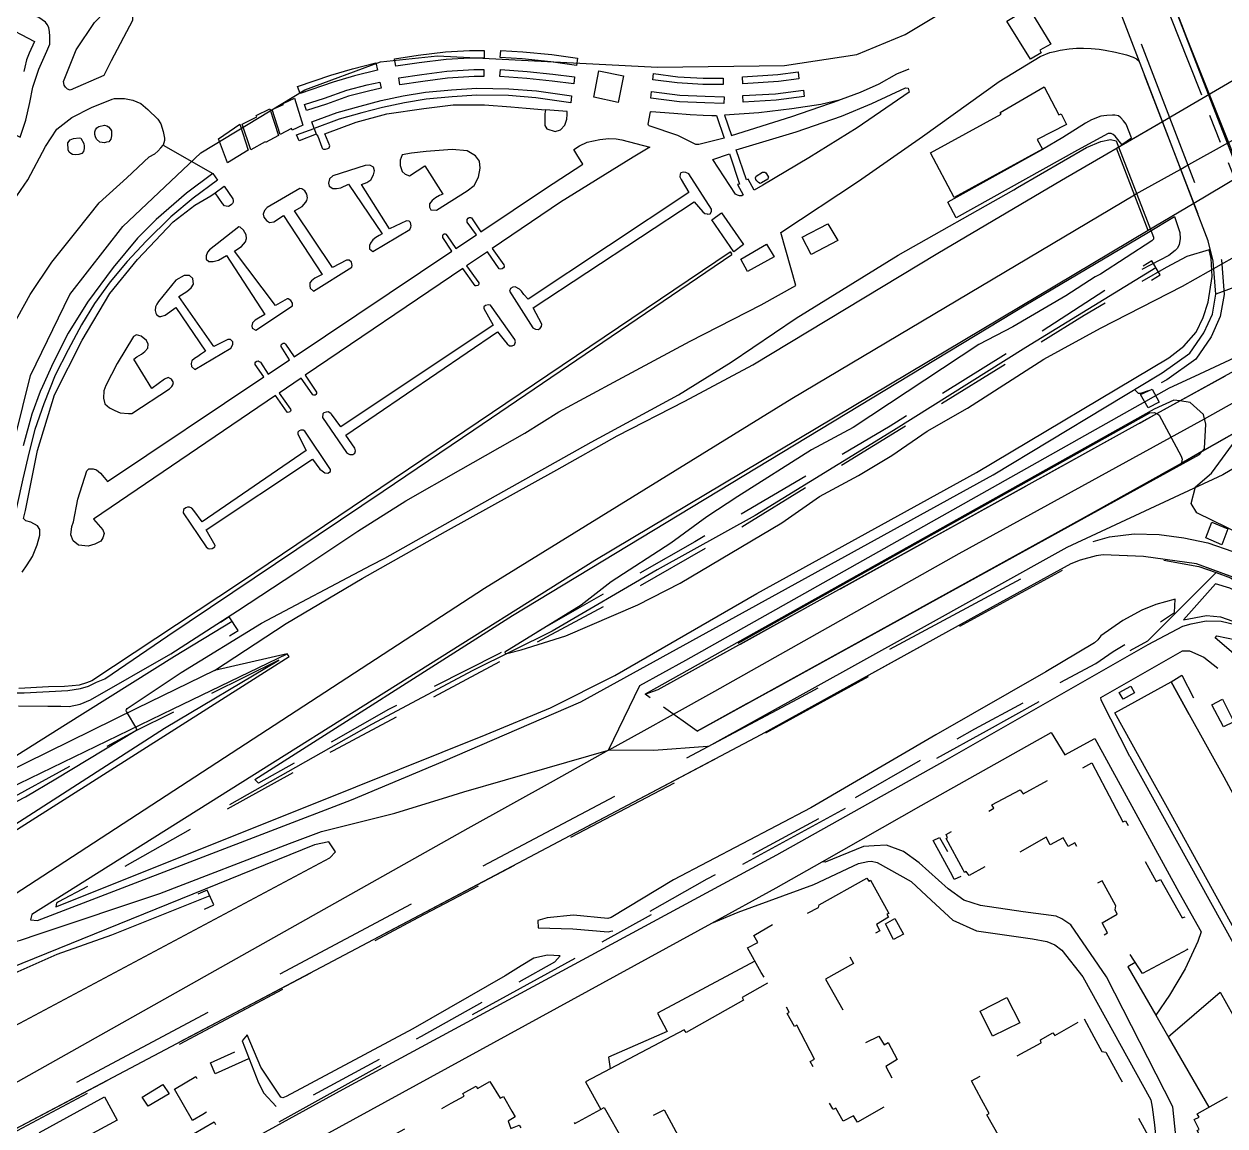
# Model space of a CAD drawing. Header units: millimetres. Extents: x 198785 to 203305, y 542885 to 545889.
# Drawn here: x 199577.9 to 199872.5, y 545408.8 to 545679.2 of the extents above; entities that cross this region are included whole.
import ezdxf

# ---------------------------------------------------------------- set-up
doc = ezdxf.new("R2010")
doc.units = ezdxf.units.MM
for name, pattern in [('FENCE_25K', [54.3, 28.7, -9.2, -16.4]), ('HIDDEN_BULD_25K', [28.8, 18.4, -10.4]), ('HIDDEN_EMBANKMENT_25K', [28.8, 18.4, -10.4]), ('HIDDEN_EMD_25K', [50.97, 33.12, -5.36, 7.13, -5.36]), ('HIDDEN_IN_25K', [56.5, 36.5, -20]), ('HIDDEN_RODWAY_25K', [28, 24, -4])]:
    doc.linetypes.add(name, pattern=pattern)
for name, color, linetype in [('A0013114', 253, 'Continuous'), ('A0013117', 253, 'Continuous'), ('A0013118', 253, 'Continuous'), ('A0023214', 253, 'Continuous'), ('A0033324', 253, 'Continuous'), ('A0033327', 253, 'Continuous'), ('A0043325', 253, 'Continuous'), ('A0053326', 253, 'Continuous'), ('A0073340', 253, 'Continuous'), ('A0093352', 253, 'Continuous'), ('B0014111', 253, 'Continuous'), ('B0014114', 253, 'Continuous'), ('B0014116', 253, 'Continuous'), ('B0014118', 253, 'Continuous'), ('B0024120', 253, 'Continuous'), ('C0076116', 253, 'Continuous'), ('C0076117', 253, 'Continuous'), ('C0390130', 253, 'Continuous'), ('C0523121', 253, 'Continuous'), ('E0022112', 253, 'Continuous'), ('F0017111', 253, 'Continuous'), ('F0037221', 253, 'Continuous'), ('F0037222', 253, 'Continuous'), ('F0037223', 253, 'Continuous'), ('F0047224', 253, 'Continuous'), ('F0047225', 253, 'Continuous'), ('G0018117', 253, 'Continuous')]:
    doc.layers.add(name, color=color, linetype=linetype)

msp = doc.modelspace()

# ---------------------------------------------------------------- linework, layer by layer
at = {"layer": 'A0013114'}
for points in [[(199857.18, 545655.29), (199768.73, 545885.31)], [(199857.18, 545655.29), (199879.85, 545668.5)], [(199296.84, 545310.3), (199354.16, 545348.07), (199355.54, 545343.93), (199355.63, 545342.75), (199356.85, 545342.63), (199384.32, 545359.9), (199568.29, 545476.61), (199642.91, 545523.95), (199642.41, 545524.64), (199624.61, 545520.55), (199642.2, 545532.09), (199660.8, 545543.12), (199681.3, 545554.65), (199708.62, 545569.79), (199723.42, 545578.14), (199739.97, 545586.67), (199756.72, 545595.59), (199802.06, 545623), (199832.42, 545640.85), (199857.18, 545655.29)], [(199864.9, 545635.19), (199857.18, 545655.29)], [(199887.57, 545648.65), (199864.9, 545635.19)], [(199864.9, 545635.19), (199853.71, 545628.55), (199717.92, 545547.54), (199579.77, 545460.63), (199579.46, 545459.36)], [(199863.91, 545598.42), (199867.38, 545603.44), (199869.43, 545608.02), (199870.32, 545612.93), (199869.66, 545621.04), (199868.43, 545626.02), (199864.9, 545635.19)], [(199730.27, 545514.76), (199733.45, 545515.86), (199855.82, 545583.59), (199861.46, 545586.7), (199918.82, 545618.41)], [(199925.68, 545607.7), (199866.89, 545574.28), (199861.77, 545571.37), (199837.19, 545557.57), (199743.01, 545505.65)], [(199228.4, 545243.69), (199497.03, 545391.47), (199652.9, 545474.61), (199654.25, 545476.03), (199652.65, 545478.48), (199649.13, 545477.79), (199571.19, 545446.16), (199549.91, 545435.8), (199530.81, 545425.02), (199488.98, 545398.88), (199432.02, 545366.91), (199378.67, 545333.28), (199318.68, 545299)]]:
    msp.add_lwpolyline(points, dxfattribs=at)
at = {"layer": 'A0013117'}
for points in [[(199579.46, 545459.36), (199581.2, 545459.16), (199658.17, 545488.82), (199680.58, 545498.2), (199714.44, 545512.87), (199815.68, 545568.6), (199857.13, 545593.59), (199863.91, 545598.42)], [(199743.01, 545505.65), (199743.05, 545505.62), (199866.27, 545573.54), (199866.89, 545574.28), (199867.54, 545575.05), (199867.84, 545581.04), (199867.28, 545583.34), (199864.03, 545586.34), (199861.46, 545586.7), (199860.02, 545586.91), (199855.13, 545584.67), (199730.27, 545514.76)], [(199891.63, 545532.42), (199874.72, 545543.39), (199865.55, 545546.74), (199852.54, 545548.55), (199842.68, 545548.9), (199840.95, 545548.68), (199837.01, 545547.66), (199834.75, 545546.69), (199815.68, 545536.22), (199758.61, 545504.74), (199574.13, 545407.15), (199455.1, 545342.5), (199410.33, 545319.47), (199407.13, 545317.74), (199406.71, 545317.29), (199405.4, 545309.71), (199403.47, 545308.51), (199400.14, 545315.03), (199366.84, 545296.46), (199337.82, 545280.4)]]:
    msp.add_lwpolyline(points, dxfattribs=at)
at = {"layer": 'A0013118'}
for points in [[(199589.18, 545662.98), (199588.55, 545663.2), (199588.01, 545663.72), (199587.73, 545664.21), (199587.54, 545665.06), (199590.69, 545672.83), (199595.19, 545679.55), (199597.73, 545682.31), (199601.4, 545684.15), (199602.34, 545684.16), (199603.17, 545683.89), (199603.82, 545683.38), (199604.37, 545682.57), (199604.44, 545682.04), (199604.47, 545680.95), (199604.44, 545680.08), (199599.22, 545670.16), (199597.41, 545666.58), (199589.18, 545662.98)], [(199573.75, 545653.01), (199576.93, 545651.4), (199578.29, 545655.58), (199579.27, 545659.98), (199580.03, 545663.68), (199581.5, 545668.16), (199583.49, 545672.53), (199584.19, 545674.26), (199584.22, 545675.33), (199584.2, 545676.22), (199584.14, 545677.32), (199583.91, 545678.38), (199583.54, 545679.08), (199583.1, 545679.66), (199581.48, 545680.83), (199578.88, 545681.86), (199576.23, 545681.8), (199575.14, 545681.52), (199574.16, 545681.2), (199573.56, 545680.78), (199572.63, 545680.06), (199571.39, 545679.87), (199568.73, 545679.91)], [(199576.52, 545511.84), (199583.68, 545511.83), (199586.86, 545511.76), (199588.96, 545511.75), (199591.62, 545512.3), (199594.21, 545513.31), (199613.9, 545524.66), (199630.21, 545535.23), (199644.55, 545544.59), (199659.74, 545554.71), (199671.54, 545562.16), (199685.07, 545569.9), (199700.76, 545578.83), (199709.05, 545584.01), (199723.64, 545591.92), (199741.3, 545601.37), (199758.74, 545610.28), (199767.22, 545615.01), (199763.55, 545628.05), (199782.65, 545640.66), (199798.33, 545651.59), (199817.13, 545665.11), (199827.17, 545671.2), (199829.59, 545672.24), (199830.78, 545672.47), (199832.13, 545672.82), (199834.32, 545673.11), (199836.09, 545673.25), (199837.81, 545673.29), (199839.72, 545673.18), (199841.65, 545672.99), (199843.12, 545672.77), (199845.64, 545672.28), (199848.33, 545671.63), (199849.98, 545671.06), (199850.85, 545670.62), (199851.48, 545670.11)], [(199795, 545668.13), (199791.97, 545666.86), (199787.62, 545664.48), (199783.03, 545662.43), (199778.35, 545660.67), (199777.86, 545660.55)], [(199711.99, 545659.9), (199703.45, 545661.09), (199696.7, 545661.62), (199688.97, 545661.77), (199682.89, 545661.37), (199676.57, 545660.76), (199671.18, 545659.89), (199665.85, 545658.74), (199660.77, 545657.43), (199655.21, 545655.83), (199649.08, 545653.55), (199648.48, 545655.16), (199654.68, 545657.46), (199660.32, 545659.08), (199665.46, 545660.41), (199670.86, 545661.57), (199676.36, 545662.45), (199682.75, 545663.07), (199688.93, 545663.48), (199696.78, 545663.33), (199703.64, 545662.79), (199712.23, 545661.59), (199711.99, 545659.9)], [(199756.98, 545638.44), (199755.57, 545641.11), (199755.12, 545640.96), (199752.59, 545648.36), (199767.34, 545652.73), (199778.46, 545656.58), (199785.86, 545659.66), (199794.18, 545663.51), (199794.77, 545663.44), (199795.02, 545662.49), (199782.29, 545653.71), (199770.4, 545646.38), (199759.1, 545639.69), (199756.98, 545638.44)], [(199575.23, 545635.7), (199578.78, 545640.93), (199583.12, 545649.15), (199585.93, 545653.37), (199589.58, 545656.3), (199594.43, 545658.68), (199599.46, 545660.74), (199600.02, 545660.89), (199602.55, 545660.9), (199604.59, 545660.52), (199606.49, 545659.71), (199608.27, 545658.26), (199610.66, 545655.89), (199611.42, 545654.73), (199611.98, 545652.84), (199612.33, 545651.19), (199612.3, 545650.62), (199611.99, 545649.47)], [(199777.86, 545660.55), (199773.36, 545659.46), (199766.26, 545658.37), (199758.17, 545657.38), (199749.7, 545656.81), (199751.41, 545651.82)], [(199751.41, 545651.81), (199766.22, 545656.53), (199777.86, 545660.55)], [(199649.58, 545652.2), (199649.96, 545651.67), (199650.91, 545648.95), (199651.02, 545648.7), (199651.17, 545648.58), (199651.36, 545648.48), (199651.85, 545648.49), (199652.42, 545648.66), (199652.74, 545648.83), (199652.86, 545649.34), (199651.65, 545652.27), (199659.33, 545655.09), (199666.86, 545657.17), (199675.96, 545658.46), (199683.16, 545659.33), (199690.87, 545659.4), (199697.28, 545658.85), (199701.04, 545658.58), (199705.79, 545658.18)], [(199705.79, 545658.18), (199705.66, 545657.17), (199705.61, 545655.83), (199705.61, 545654.32), (199706.1, 545653.51), (199708.19, 545652.82), (199709.53, 545653.22), (199710.54, 545654.38), (199711.03, 545655.89), (199711.14, 545656.96), (199711.14, 545657.76), (199705.79, 545658.18)], [(199743.02, 545649.62), (199742.69, 545649.65), (199738.26, 545651.85), (199731.26, 545654.25), (199731.11, 545654.35), (199731.03, 545654.59), (199731.58, 545657.67), (199731.76, 545657.74), (199737.29, 545657.35), (199741.34, 545656.97), (199744.52, 545656.84), (199746.59, 545656.78), (199747.8, 545656.78), (199749.68, 545651.18), (199744.1, 545649.8), (199743.4, 545649.66), (199743.02, 545649.62)], [(199574.63, 545604.24), (199579.4, 545612.82), (199584.69, 545620.78), (199590.87, 545628.56), (199596.33, 545635.28), (199603.1, 545641.49), (199608.58, 545646.57), (199609.92, 545647.38), (199610.7, 545648), (199611.45, 545648.79), (199611.99, 545649.47), (199624.17, 545642.54), (199617.71, 545637.67), (199610.31, 545631.26), (199605.74, 545626.64), (199599.7, 545619.44), (199593.46, 545610.98), (199588.71, 545603.31), (199585.03, 545596.09), (199582.36, 545590.22), (199581.8, 545588.99), (199579.74, 545583.42), (199577.66, 545575.67)], [(199694.73, 545619.05), (199694.45, 545619.12), (199691.57, 545623.3), (199686.45, 545619.83), (199689.44, 545615.66), (199689.48, 545615.45), (199689.39, 545615.22), (199689.2, 545615.05), (199688.8, 545614.91), (199688.54, 545614.95), (199685.5, 545619.18), (199646.88, 545592.99), (199649.62, 545588.88), (199649.63, 545588.5), (199649.47, 545588.27), (199649.26, 545588.15), (199648.96, 545588.14), (199648.76, 545588.2), (199648.52, 545588.41), (199645.84, 545592.28), (199640.44, 545588.62), (199643.21, 545584.68), (199643.3, 545584.4), (199643.23, 545584.19), (199643.09, 545584.03), (199642.67, 545583.87), (199642.39, 545583.95), (199639.56, 545588.03), (199594.87, 545557.71), (199597.2, 545555.08), (199597.53, 545554.19), (199597.2, 545553.14), (199596.73, 545552.31), (199595.27, 545551.52), (199593.63, 545551.09), (199591.23, 545551.34), (199589.93, 545552.38), (199589.34, 545553.87), (199589.57, 545555.88), (199589.99, 545557.02), (199591.09, 545562.61), (199593.28, 545569.55), (199593.79, 545570.05), (199594.79, 545570.07), (199595.63, 545569.76), (199596.65, 545568.96), (199597.52, 545567.89), (199598.36, 545566.94), (199636.72, 545592.6), (199634.6, 545595.67), (199634.59, 545596.05), (199634.76, 545596.3), (199634.99, 545596.47), (199635.27, 545596.51), (199635.56, 545596.42), (199635.86, 545596.18), (199637.79, 545593.31), (199643.01, 545596.81), (199640.92, 545600.03), (199640.98, 545600.48), (199641.23, 545600.74), (199641.48, 545600.84), (199641.73, 545600.85), (199641.98, 545600.67), (199644.11, 545597.54), (199682.83, 545623.44), (199680.65, 545626.83), (199680.6, 545627.31), (199680.73, 545627.58), (199680.94, 545627.71), (199681.18, 545627.74), (199681.38, 545627.64), (199681.72, 545627.26), (199683.78, 545624.08), (199688.89, 545627.49), (199686.63, 545630.61), (199686.55, 545631.02), (199686.62, 545631.24), (199686.81, 545631.57), (199687.12, 545631.76), (199687.4, 545631.75), (199687.69, 545631.63), (199689.98, 545628.22), (199705.83, 545638.82), (199714.97, 545644.77), (199713.49, 545647.22), (199712.76, 545648.38), (199714.16, 545649.34), (199716.07, 545650.24), (199719.13, 545650.88), (199721.35, 545651.1), (199723.13, 545651), (199724.53, 545650.77), (199731.43, 545648.95), (199727.34, 545646.55), (199709.48, 545635.45), (199692.72, 545624.08), (199695.55, 545620.09), (199695.68, 545619.81), (199695.69, 545619.58), (199695.54, 545619.38), (199695.19, 545619.16), (199694.73, 545619.05)], [(199682.91, 545648.4), (199676.5, 545647.93), (199672.93, 545647.51), (199670.67, 545647.08), (199670.15, 545645.83), (199670.17, 545644.47), (199670.62, 545643), (199671.39, 545642.33), (199672.45, 545641.97), (199676.2, 545644.38), (199680.63, 545637.45), (199679.79, 545637.08), (199678.81, 545636.57), (199678.03, 545635.87), (199677.36, 545635.08), (199677.33, 545634.27), (199677.71, 545633.63), (199679.07, 545633.55), (199686.55, 545638.3), (199688.28, 545639.61), (199689.39, 545641.61), (199689.75, 545643.81), (199689.58, 545645.55), (199688.66, 545646.86), (199686.56, 545648.06), (199682.91, 545648.4)], [(199753.45, 545637.01), (199752.92, 545637.17), (199752.44, 545637.44), (199746.87, 545645.93), (199750.98, 545647.31), (199753.45, 545639.93), (199752.89, 545639.8), (199754.35, 545637.25), (199753.99, 545637.03), (199753.45, 545637.01)], [(199662.72, 545644.57), (199661.55, 545644.49), (199653.6, 545641.95), (199652.84, 545641.19), (199652.53, 545640.13), (199652.7, 545639.41), (199653.59, 545638.85), (199654.55, 545638.82), (199655.59, 545639.03), (199657.47, 545639.88), (199665.74, 545627.69), (199665.01, 545627.33), (199664.22, 545626.84), (199663.42, 545626.22), (199662.84, 545625.42), (199662.59, 545624.81), (199662.66, 545624.04), (199663.41, 545623.39), (199672.5, 545628.78), (199672.8, 545629.35), (199672.88, 545629.67), (199672.68, 545630.51), (199672.34, 545630.86), (199671.72, 545630.93), (199667.57, 545628.92), (199660.64, 545639.85), (199662, 545640.31), (199662.94, 545640.99), (199663.57, 545642.17), (199663.82, 545643.16), (199663.58, 545644.09), (199662.72, 545644.57)], [(199739.66, 545642.81), (199739, 545642.67), (199738.82, 545642.33), (199738.8, 545641.73), (199739.12, 545641.03), (199741.02, 545637.87), (199701.54, 545611.65), (199700.48, 545612.82), (199699.89, 545613.61), (199699.46, 545614.1), (199698.38, 545614.73), (199697.82, 545614.65), (199697.26, 545614.26), (199696.97, 545613.66), (199702.68, 545604.66), (199703.32, 545604.33), (199704.09, 545604.26), (199704.5, 545604.55), (199704.87, 545604.95), (199704.9, 545605.54), (199702.8, 545609.54), (199742.25, 545635.59), (199744.41, 545633.07), (199744.93, 545632.73), (199745.49, 545632.58), (199745.64, 545632.54), (199746.2, 545632.66), (199746.56, 545633.17), (199746.54, 545633.76), (199740.94, 545642.41), (199740.23, 545642.73), (199739.66, 545642.81)], [(199624.17, 545642.54), (199625.29, 545640.9), (199619.37, 545636.43), (199613.84, 545631.9), (199607.81, 545625.92), (199603.17, 545620.93), (199598.96, 545615.94), (199595.13, 545610.61), (199591.97, 545605.35), (199588.71, 545599.22), (199585.49, 545593), (199582.7, 545586.03), (199580.52, 545579.7), (199579.08, 545574.25), (199577.58, 545567.56), (199574.63, 545554.28), (199574.47, 545553.91), (199572.66, 545553.92)], [(199577.41, 545544.65), (199578.64, 545546.5), (199579.95, 545548.56), (199581.12, 545551.4), (199581.71, 545553.78), (199581.73, 545555.15), (199581.14, 545556.09), (199579.54, 545556.92), (199578.32, 545557.26), (199577.71, 545557.87), (199578.25, 545559.81), (199581.19, 545574.54), (199585.3, 545588.24), (199592.09, 545601.59), (199598.88, 545613.09), (199605.7, 545621.45), (199614.43, 545630.63), (199619.76, 545634.72), (199623.73, 545637.03), (199624.74, 545637.77)], [(199624.74, 545637.77), (199626.95, 545639.38), (199629.1, 545636.32), (199629.2, 545635.92), (199629.17, 545635.52), (199628.99, 545635.15), (199628.8, 545634.87), (199628.46, 545634.64), (199628.04, 545634.45), (199627.43, 545634.51), (199627.06, 545634.6), (199626.54, 545635.14), (199624.74, 545637.77)], [(199645.5, 545638.83), (199637.53, 545634.21), (199636.83, 545633.45), (199636.56, 545632.57), (199636.72, 545631.77), (199637.39, 545630.96), (199638.13, 545630.53), (199639.15, 545630.63), (199641.55, 545632.19), (199651.02, 545617.76), (199649.24, 545616.83), (199648.37, 545616.15), (199648.02, 545615.65), (199648.01, 545614.99), (199648.04, 545614.36), (199648.87, 545613.65), (199658.26, 545619.51), (199658.39, 545619.93), (199658.17, 545620.76), (199657.6, 545621.21), (199656.95, 545621.24), (199653.58, 545619.45), (199644.23, 545633.36), (199646.07, 545634.4), (199646.99, 545635.48), (199647.27, 545635.92), (199647.38, 545636.55), (199647.27, 545637.43), (199646.77, 545638.23), (199646.05, 545638.75), (199645.5, 545638.83)], [(199630.57, 545629.45), (199623.33, 545623.76), (199622.85, 545623.21), (199622.54, 545622.31), (199622.59, 545621.47), (199623.21, 545620.93), (199624.27, 545620.94), (199625.56, 545621.28), (199627.54, 545622.38), (199636.92, 545607.9), (199635.43, 545606.99), (199634.54, 545606.51), (199633.88, 545605.88), (199633.73, 545605.17), (199633.86, 545604.6), (199634.74, 545604.07), (199643.74, 545610.05), (199643.73, 545610.7), (199643.31, 545611.36), (199642.67, 545611.74), (199642.4, 545611.75), (199639.55, 545610.09), (199629.49, 545623.44), (199630.11, 545623.88), (199631.23, 545624.58), (199632.18, 545625.73), (199632.46, 545626.6), (199632.4, 545627.48), (199631.7, 545628.64), (199630.93, 545629.35), (199630.57, 545629.45)], [(199574.26, 545515.08), (199577.86, 545515.1), (199588.57, 545515.63), (199591.71, 545516.1), (199593.7, 545516.73), (199595.66, 545517.65), (199597.66, 545518.54), (199613.16, 545529.04), (199665.98, 545564.52), (199688.21, 545579.64), (199751.55, 545622.68), (199751.55, 545622.82), (199751.3, 545623.25)], [(199751.3, 545623.25), (199751.15, 545623.23), (199630.95, 545542.16), (199594.52, 545518.05), (199593.21, 545517.56), (199591.39, 545516.98), (199589.7, 545516.77), (199587.81, 545516.66), (199583.86, 545516.53), (199576.6, 545516.17)], [(199618.47, 545617.51), (199617.17, 545617.45), (199615.13, 545616.31), (199610.85, 545611.14), (199610.44, 545610.43), (199610.11, 545609.79), (199610.04, 545608.88), (199610.17, 545608.27), (199610.37, 545607.9), (199611.03, 545607.42), (199611.43, 545607.41), (199612.49, 545607.73), (199615.14, 545609.63), (199622.41, 545598.95), (199621.14, 545598.12), (199620.48, 545597.63), (199619.69, 545597.08), (199619.07, 545596.58), (199618.84, 545595.92), (199618.97, 545595.17), (199619.75, 545594.38), (199628.64, 545599.63), (199629.11, 545600.52), (199629.06, 545601.19), (199628.52, 545601.81), (199627.83, 545601.8), (199624.4, 545600.09), (199615.86, 545612.3), (199617.79, 545613.52), (199618.89, 545614.43), (199619.44, 545615.35), (199619.3, 545616.71), (199618.47, 545617.51)], [(199691.84, 545610.27), (199691.11, 545610.11), (199690.67, 545609.81), (199690.67, 545609.37), (199693, 545605.33), (199655.62, 545580.32), (199653.33, 545583.47), (199653.15, 545583.6), (199652.48, 545583.99), (199652, 545583.97), (199651.45, 545583.75), (199651.18, 545583.5), (199651.12, 545582.63), (199656.97, 545574.05), (199657.46, 545573.68), (199657.84, 545573.53), (199658.51, 545573.56), (199659.01, 545573.91), (199659.21, 545574.47), (199658.99, 545575.1), (199656.85, 545578.31), (199694.06, 545603.66), (199695.67, 545601.63), (199696.39, 545600.68), (199696.95, 545600.22), (199697.61, 545600.21), (199698.17, 545600.49), (199698.49, 545601.18), (199698.31, 545601.77), (199692.33, 545610.22), (199691.84, 545610.27)], [(199605.46, 545602.91), (199604.69, 545602.51), (199600.68, 545595.87), (199597.96, 545590.52), (199597.42, 545589.16), (199597.36, 545587.41), (199597.69, 545585.97), (199598.81, 545584.97), (199600.11, 545584.33), (199601.46, 545583.78), (199603.46, 545583.62), (199604.29, 545583.65), (199613.59, 545589.65), (199614.13, 545590.25), (199614.36, 545590.67), (199614.54, 545591.25), (199614.08, 545592.01), (199613.23, 545592.49), (199612.36, 545592.03), (199609.19, 545589.78), (199604.78, 545596.97), (199605.51, 545597.55), (199606.67, 545598.17), (199607.54, 545598.83), (199608.25, 545599.67), (199608.31, 545600.66), (199607.87, 545601.52), (199606.63, 545602.6), (199605.46, 545602.91)], [(199646.34, 545579.51), (199645.78, 545579.49), (199645.4, 545579.33), (199645.05, 545579), (199645.02, 545578.54), (199647.08, 545574.54), (199621.56, 545557.03), (199619.55, 545559.79), (199619.05, 545560.39), (199618.47, 545560.67), (199617.96, 545560.62), (199617.54, 545560.43), (199617.02, 545560.04), (199616.92, 545559.24), (199622.58, 545550.88), (199623, 545550.52), (199623.44, 545550.4), (199624.06, 545550.45), (199624.68, 545550.86), (199624.77, 545551.26), (199622.58, 545555.09), (199648.68, 545572.38), (199650.46, 545569.97), (199651.02, 545569.51), (199651.7, 545569.06), (199652.38, 545569), (199653.04, 545569.42), (199653.03, 545569.85), (199646.74, 545579.3), (199646.34, 545579.51)], [(199598.29, 545385.97), (199656.17, 545417.84), (199762.58, 545475.35), (199803.85, 545498.42), (199853.7, 545526.96), (199862.21, 545531.39), (199864.27, 545531.99), (199867.94, 545532.71), (199871.6, 545532.66), (199875.07, 545531.86), (199883.71, 545528.08), (199890.77, 545523.27)], [(199874.66, 545524.76), (199870.09, 545528.59), (199870.54, 545529.09), (199875.27, 545528.1), (199882.35, 545524.43), (199887.27, 545520.82)], [(199900.33, 545447.2), (199883.37, 545437.77), (199849.27, 545499.33), (199849.2, 545499.45), (199842.17, 545513.29), (199842.08, 545513.96), (199862.08, 545525.35), (199863.86, 545525.39), (199867.31, 545523.83), (199870.76, 545521.08)], [(199355.54, 545343.93), (199421.2, 545393), (199436.7, 545404.73), (199447.54, 545413.81), (199461.76, 545425.02), (199477.98, 545436.53), (199495.85, 545449.12), (199512.34, 545459.75), (199525.63, 545467.25), (199537.48, 545473.35), (199550.42, 545479.59), (199562.85, 545485.49), (199576.65, 545492.78), (199614.46, 545511.18), (199642.41, 545524.64)], [(199624.61, 545520.55), (199605.46, 545511.24), (199572.73, 545495.1)], [(199601.99, 545379.33), (199602.99, 545379.87), (199612.3, 545384.97), (199620.69, 545389.56), (199746.6, 545458.52), (199762.43, 545467.19), (199773.67, 545473.58), (199798.02, 545487.39), (199829.92, 545505.36), (199833.2, 545499.85), (199840.56, 545503.82), (199861.21, 545466.12), (199866.67, 545456.42), (199865.88, 545454), (199862.76, 545447.34), (199858.94, 545440.89), (199855.57, 545435.97)], [(199876.14, 545373.41), (199862.43, 545397.65), (199861.32, 545399.94), (199860.96, 545401.57), (199859.74, 545413.49), (199843.49, 545445.37), (199834.74, 545458.16), (199832.5, 545459.59), (199831.08, 545460.24), (199823.05, 545461.3), (199812.51, 545462.91), (199808.42, 545464.18), (199804.61, 545466.97), (199797.51, 545473.38), (199793.68, 545476.09), (199789.48, 545477.65), (199786.48, 545477.54), (199783.83, 545477.34), (199774.42, 545473.53), (199773.67, 545473.58)], [(199746.6, 545458.52), (199753.07, 545461.21), (199771.64, 545468.02), (199782.61, 545473.22), (199784.9, 545473.66), (199785.79, 545473.75), (199787.21, 545473.45), (199795.54, 545468.74), (199800.52, 545464.08), (199805.73, 545459.31), (199811.57, 545456.62), (199825.32, 545454.67), (199828.81, 545454.05), (199830.8, 545453.26), (199832.53, 545451.9), (199837.66, 545445.33), (199854.34, 545415.18), (199854.65, 545413.35), (199855.23, 545409.01), (199855.87, 545402.19), (199856.15, 545400.83), (199857.01, 545397.09), (199870.12, 545375.1), (199876.82, 545363.24)], [(199858.63, 545430.66), (199871.38, 545441.57), (199879.12, 545427.74), (199904.04, 545440.54)]]:
    msp.add_lwpolyline(points, dxfattribs=at)
at = {"layer": 'A0023214'}
for points in [[(199781.7, 545885.31), (199791.89, 545859.57), (199829.77, 545762.4), (199863.13, 545675.9), (199873.38, 545650.1), (199879.2, 545635.44), (199886.98, 545619.12), (199889.85, 545613.11), (199893.32, 545604.31), (199894.38, 545601.49), (199895.36, 545597.95), (199898.86, 545590.06)], [(199546.98, 545446.96), (199575.46, 545465.54), (199690.82, 545540.78), (199766.28, 545587.27), (199850.32, 545637.28), (199850.57, 545637.42), (199861.67, 545643.6), (199862.96, 545644.31), (199873.38, 545650.1), (199873.38, 545650.11), (199884.58, 545656.33), (199887.66, 545658.04), (199895.67, 545662.5), (199916.3, 545673.96), (199936.95, 545686.04), (200000, 545722.88)], [(199721.31, 545500.97), (199729.25, 545505.39), (199737.19, 545509.81), (199747.37, 545515.47), (199807.32, 545549.3), (199867.54, 545582.29), (199890.55, 545595.24), (199894.16, 545597.27), (199895.36, 545597.95), (199902.92, 545602.2), (199919.52, 545611.54), (199925.39, 545614.87), (200000, 545655.79)], [(199721.31, 545500.97), (199728.96, 545516.86), (199740.23, 545523.06), (199858.89, 545589.88), (199865.17, 545592.79), (199874.97, 545597.34), (199887.9, 545596.89), (199890.55, 545595.24), (199897.4, 545590.97), (199898.86, 545590.06)], [(199898.86, 545590.06), (199898.08, 545589.27), (199886.57, 545577.48), (199873.82, 545569.67), (199872.02, 545568.57), (199833.75, 545550.72), (199795.8, 545529.6), (199745.78, 545501.92), (199745.55, 545501.9), (199732.43, 545500.9), (199721.31, 545500.97)], [(199721.31, 545500.97), (199707.73, 545493.41), (199686.77, 545481.74), (199660.62, 545467.04), (199554.84, 545407.55), (199392.56, 545321.89), (199277.39, 545262.14), (199214.62, 545225.27), (199206.99, 545220.79)], [(199546.98, 545446.96), (199576.96, 545454.37), (199581.6, 545455.92), (199611.19, 545465.81), (199642.99, 545478.1), (199650.87, 545481.02), (199663.24, 545484.14), (199668.81, 545485.54), (199681.87, 545489.56), (199685.78, 545490.77), (199706.26, 545496.65), (199721.31, 545500.97)]]:
    msp.add_lwpolyline(points, dxfattribs=at)
at = {"layer": 'A0033324', "linetype": 'HIDDEN_IN_25K', "flags": 128}
for points in [[(199853.71, 545589.19), (199851.82, 545588.49), (199851.35, 545588.55), (199850.35, 545589.51), (199857.13, 545593.59), (199863.91, 545598.42), (199867.38, 545603.44), (199869.43, 545608.02), (199870.32, 545612.93), (199869.66, 545621.04), (199868.43, 545626.02), (199768.73, 545885.31)], [(199770.87, 545885.31), (199870.34, 545626.62), (199871.64, 545621.36), (199872.33, 545612.83), (199871.36, 545607.43), (199869.13, 545602.45), (199865.36, 545596.99), (199858.23, 545591.92), (199853.71, 545589.19)], [(200000, 545261.94), (199999.34, 545263.85), (199980.06, 545314.8), (199963.58, 545358.89), (199953.99, 545384.82), (199938.43, 545423.57), (199918.71, 545473.95), (199908.3, 545501.92), (199905.7, 545508.04), (199899.13, 545522.63), (199891.63, 545532.42), (199874.72, 545543.39), (199865.55, 545546.74), (199852.54, 545548.55), (199842.68, 545548.9), (199840.95, 545548.68), (199837.01, 545547.66), (199834.75, 545546.69), (199815.68, 545536.22), (199758.61, 545504.74), (199574.13, 545407.15), (199455.1, 545342.5), (199410.33, 545319.47), (199407.13, 545317.74), (199406.71, 545317.29), (199405.4, 545309.71), (199403.47, 545308.51), (199400.14, 545315.03), (199498.13, 545369.78), (199583.62, 545415.7), (199675.74, 545464.76), (199767.75, 545513.62), (199838.54, 545551.7), (199844.23, 545553.35), (199850.24, 545554.11), (199856.35, 545553.96), (199862.46, 545553.08), (199868.29, 545551.88), (199874.45, 545549.77), (199879.77, 545547.29), (199886.38, 545543.51), (199890.93, 545540.18), (199894.96, 545535.94), (199899.05, 545530.68), (199902.73, 545522.87), (199935.64, 545438.3), (199956.69, 545386.01), (199987.39, 545303.63), (200000, 545268.46)]]:
    msp.add_lwpolyline(points, dxfattribs=at)
at = {"layer": 'A0033327'}
msp.add_lwpolyline([(199571.89, 545562.85), (199579.43, 545592.97), (199589.12, 545612.82), (199602.07, 545629.52), (199621.27, 545647.58), (199646.76, 545663.08), (199665.35, 545669.92), (199679.33, 545671.41), (199733.32, 545668.58), (199764.49, 545669.05), (199782.19, 545671.72), (199794.09, 545676.63), (199812.06, 545687.54), (199840.13, 545712.64), (199861.62, 545725.05), (199892.26, 545733.74)], dxfattribs=at)
at = {"layer": 'A0043325'}
for points in [[(199827.41, 545672.17), (199824.79, 545670.6), (199819.01, 545679.87), (199821.84, 545681.62), (199821.57, 545681.98), (199824.15, 545683.53), (199829.84, 545674.29), (199827.08, 545672.81), (199827.41, 545672.17)], [(199724.92, 545666.49), (199723.66, 545659.92), (199717.71, 545661.26), (199718.88, 545667.71), (199724.92, 545666.49)], [(199646.28, 545654.41), (199643.63, 545653.16), (199643.48, 545653.58), (199640.7, 545652.11), (199638.76, 545658.22), (199641.51, 545659.49), (199641.43, 545659.68), (199644.26, 545660.98), (199646.28, 545654.41)], [(199640.3, 545651.88), (199637.12, 545650.1), (199637, 545650.27), (199633.49, 545648.31), (199631.4, 545654.63), (199634.97, 545656.41), (199634.82, 545656.72), (199638.18, 545658.4), (199640.3, 545651.88)], [(199632.85, 545648.22), (199627.76, 545645.12), (199625.6, 545651.01), (199630.85, 545654.6), (199632.85, 545648.22)], [(199754.42, 545625.13), (199752.06, 545623.32), (199746.65, 545631.12), (199748.98, 545632.84), (199754.42, 545625.13)], [(199856.35, 545586.44), (199853.67, 545584.99), (199851.78, 545588.32), (199854.68, 545589.55), (199856.35, 545586.44)], [(199873.23, 545555.31), (199871.78, 545551.35), (199867.83, 545553.1), (199869.29, 545556.95), (199873.23, 545555.31)]]:
    msp.add_lwpolyline(points, dxfattribs=at)
at = {"layer": 'A0053326'}
msp.add_lwpolyline([(199888.99, 545550.61), (199885.1, 545550.44), (199880.69, 545551.9), (199865.61, 545559.24), (199864.26, 545561.51), (199865.28, 545565.65), (199869.23, 545568.99), (199876.2, 545578.49), (199878.52, 545579.09), (199883.41, 545578.42), (199891.48, 545555.82), (199891.35, 545553.07), (199888.99, 545550.61)], dxfattribs=at)
at = {"layer": 'A0073340'}
for points in [[(199880.23, 545616.61), (199870.32, 545612.93), (199869.66, 545621.04), (199868.43, 545626.02), (199864.9, 545635.19), (199857.18, 545655.29), (199768.73, 545885.31)], [(199864.9, 545635.19), (199853.71, 545628.55), (199845.88, 545648.7), (199857.18, 545655.29), (199879.85, 545668.5), (199890.67, 545674.81), (199898.63, 545655.22), (199887.57, 545648.65), (199864.9, 545635.19)]]:
    msp.add_lwpolyline(points, dxfattribs=at)
at = {"layer": 'A0093352', "linetype": 'HIDDEN_RODWAY_25K', "flags": 128}
msp.add_lwpolyline([(200000, 545648.19), (199931.24, 545610.86), (199901.79, 545594.12), (199891.51, 545588.28), (199861.77, 545571.37), (199837.19, 545557.57), (199743.03, 545505.66), (199730.27, 545514.76), (199733.45, 545515.86), (199855.82, 545583.59), (199886.6, 545600.6), (199897.22, 545606.47), (199925.2, 545621.93), (200000, 545663.39)], dxfattribs=at)
at = {"layer": 'B0014111'}
for points in [[(199828.17, 545663.81), (199831.73, 545656.88), (199832.31, 545657.18), (199833.66, 545654.55), (199826.45, 545650.84), (199827.78, 545648.53), (199806.1, 545636.61), (199800.24, 545647.55), (199817.61, 545657.08), (199817.41, 545657.45), (199828.17, 545663.81)], [(199777.55, 545626.09), (199771, 545622.64), (199768.77, 545626.92), (199775.07, 545630.19), (199777.55, 545626.09)], [(199761.94, 545622.05), (199755.36, 545618.44), (199753.7, 545621.46), (199760.05, 545625.2), (199761.94, 545622.05)], [(199863.76, 545509.78), (199867.34, 545503.29), (199872.22, 545494.44), (199873.97, 545491.27), (199881.32, 545477.95), (199891.67, 545459.18), (199894.37, 545454.29), (199897.3, 545448.98), (199898.03, 545447.66), (199884.26, 545440.07), (199883.56, 545441.33), (199877.92, 545451.52), (199858.39, 545486.83), (199853.58, 545495.54), (199845.47, 545510.18), (199859.35, 545517.78), (199863.76, 545509.78)]]:
    msp.add_lwpolyline(points, dxfattribs=at)
at = {"layer": 'B0014114', "linetype": 'HIDDEN_BULD_25K', "flags": 128}
for points in [[(199839.83, 545497.89), (199843.27, 545491.36), (199847.45, 545483.42), (199848.15, 545483.67), (199849.19, 545481.78), (199849.81, 545480.66), (199849.23, 545480.23), (199855.65, 545468.74), (199856.71, 545469.23), (199862.06, 545459.81), (199862.95, 545460.18), (199864.7, 545456.77), (199864.01, 545456.45), (199864.66, 545455.17), (199862.48, 545453.69), (199863.35, 545452.1), (199852.29, 545446.18), (199847.9, 545452.95), (199845.26, 545451.5), (199842.83, 545455.64), (199843.73, 545456.18), (199842.42, 545458.6), (199846.09, 545460.75), (199845.6, 545461.83), (199845.76, 545462.78), (199842.36, 545468.96), (199841.26, 545468.33), (199837.37, 545475.27), (199835.71, 545478.24), (199834.04, 545477.38), (199832.86, 545479.47), (199829.62, 545477.77), (199828.62, 545479.62), (199820.03, 545474.78), (199819.6, 545475.72), (199809.77, 545470.22), (199809.05, 545471.19), (199808.66, 545470.96), (199808.3, 545471.62), (199804.09, 545479.28), (199804.48, 545479.52), (199804.09, 545480.28), (199815.82, 545486.73), (199815.33, 545487.62), (199822.28, 545491.3), (199823.01, 545490.29), (199835.57, 545497.17), (199836.32, 545495.94), (199839.83, 545497.89)], [(199784.67, 545469.6), (199785.12, 545468.84), (199785.52, 545469.06), (199789.87, 545461.22), (199790.03, 545460.94), (199789.59, 545460.71), (199790.01, 545459.99), (199787, 545458.19), (199787.85, 545456.69), (199783.57, 545454.32), (199779.48, 545452.06), (199781.42, 545448.64), (199774.53, 545444.83), (199782.68, 545430.24), (199783.41, 545430.03), (199783.97, 545429.08), (199787.6, 545430.8), (199788.88, 545428.68), (199789.88, 545429.26), (199792.12, 545425.09), (199789.31, 545423.33), (199793.3, 545415.94), (199789.41, 545413.72), (199782.34, 545409.68), (199781.36, 545411.27), (199778.85, 545409.91), (199777.03, 545413.15), (199776.38, 545412.8), (199776.29, 545412.95), (199774.57, 545415.99), (199775.11, 545416.35), (199770.79, 545424.62), (199771.85, 545425.2), (199767.48, 545433.49), (199766.87, 545433.17), (199765.07, 545436.33), (199765.59, 545436.69), (199764.61, 545438.54), (199763.55, 545437.89), (199758.75, 545446.47), (199755.4, 545452.45), (199757.9, 545453.78), (199756.93, 545455.54), (199762.68, 545458.88), (199762.98, 545458.66), (199765.13, 545459.89), (199768.09, 545461.57), (199768.89, 545460.38), (199772.77, 545462.42), (199772.97, 545463), (199784.67, 545469.6)], [(199909.35, 545438.98), (199915.35, 545428.55), (199893.37, 545416.34), (199896.52, 545410.48), (199888.8, 545406.22), (199889.78, 545404.37), (199897.36, 545408.53), (199900.3, 545403.69), (199901.65, 545404.48), (199903.7, 545400.87), (199905.06, 545398.47), (199904.82, 545397.66), (199905.55, 545396.12), (199904.72, 545395.61), (199905.3, 545394.24), (199903.74, 545393.36), (199904.18, 545392.61), (199901.11, 545391.13), (199900.59, 545392.04), (199898.83, 545391.18), (199898.05, 545392.51), (199890.3, 545388.12), (199891.12, 545386.44), (199884.96, 545383.1), (199883.8, 545383.19), (199881.64, 545382.09), (199880.97, 545382.87), (199879.76, 545382.26), (199877.49, 545386.3), (199876.05, 545388.87), (199877.13, 545389.73), (199871.24, 545400.7), (199870.18, 545400.82), (199868.14, 545404.85), (199867.42, 545404.44), (199865.72, 545407.69), (199866.17, 545407.94), (199865.01, 545410.32), (199866.21, 545410.91), (199865.73, 545411.78), (199870.96, 545414.72), (199874.38, 545416.65), (199875.21, 545415.21), (199878.16, 545416.79), (199883.55, 545419.67), (199882.66, 545421.4), (199889.37, 545425.05), (199890.26, 545423.49), (199892.04, 545424.37), (199889.85, 545428.38), (199894.57, 545430.96), (199893.91, 545432.22), (199900.87, 545436.02), (199901.32, 545435.36), (199904.61, 545437.33), (199905.06, 545436.59), (199909.35, 545438.98)], [(199837.98, 545435.06), (199840.39, 545430.61), (199842.33, 545427.03), (199843.29, 545426.85), (199846.62, 545420.76), (199850.55, 545413.59), (199849.97, 545413.21), (199854.12, 545405.6), (199850.11, 545403.38), (199850.52, 545402.67), (199831.29, 545392.03), (199830.86, 545392.77), (199826.61, 545390.42), (199822.5, 545397.87), (199821.85, 545397.72), (199817.91, 545404.77), (199814.13, 545411.53), (199814.69, 545411.83), (199812.83, 545415.27), (199810.36, 545419.85), (199827.45, 545429.14), (199827.23, 545429.91), (199830.31, 545431.62), (199830.76, 545431.01), (199837.98, 545435.06)], [(199692.13, 545419.71), (199694.65, 545415.6), (199695.48, 545416.01), (199697.57, 545412.38), (199698.35, 545411.02), (199696.61, 545409.96), (199697.34, 545408.16), (199699.32, 545408.98), (199702.58, 545403.68), (199705.61, 545405.28), (199710.64, 545396.26), (199711.27, 545396.63), (199711.54, 545396.33), (199712.15, 545396.98), (199707.29, 545405.99), (199709.75, 545407.35), (199709.34, 545408.04), (199712.58, 545409.89), (199713.01, 545409.34), (199720.23, 545413.27), (199724.88, 545405.12), (199725.42, 545405.47), (199728.89, 545399), (199728.28, 545398.61), (199728.74, 545397.66), (199721.42, 545393.55), (199722.04, 545392.54), (199729.48, 545396.9), (199730.02, 545395.99), (199730.42, 545396.23), (199732.91, 545391.75), (199732.35, 545391.42), (199733.52, 545389.31), (199736.52, 545383.91), (199732.41, 545381.53), (199732.8, 545380.91), (199723.46, 545375.76), (199713.38, 545370.2), (199713.05, 545370.66), (199708.89, 545368.69), (199704.72, 545376.03), (199704.31, 545375.75), (199701.71, 545380.26), (199702.19, 545380.63), (199701.82, 545381.41), (199709.24, 545385.48), (199708.74, 545386.45), (199701.23, 545382.47), (199700.75, 545383.34), (199700.22, 545383.02), (199696.42, 545389.8), (199696.87, 545390.02), (199690.85, 545401.47), (199681.15, 545396.81), (199679.34, 545399.78), (199672.18, 545395.77), (199671.82, 545396.44), (199671.29, 545396.12), (199670.33, 545397.83), (199666.58, 545404.5), (199667.08, 545404.85), (199666.65, 545405.52), (199682.68, 545414.36), (199685.85, 545416.1), (199685.49, 545416.77), (199688.63, 545418.49), (199688.76, 545418.57), (199689.16, 545417.96), (199692.13, 545419.71)]]:
    msp.add_lwpolyline(points, dxfattribs=at)
at = {"layer": 'B0014116', "linetype": 'HIDDEN_BULD_25K', "flags": 128}
for points in [[(199598.08, 545650.19), (199597.57, 545650.08), (199596.42, 545650.21), (199595.65, 545650.98), (199595.39, 545651.49), (199595.27, 545652.11), (199595.26, 545652.74), (199595.42, 545653.24), (199595.76, 545653.71), (199596.23, 545654.07), (199597.58, 545654.34), (199598.14, 545654.21), (199598.57, 545653.98), (199599.09, 545653.43), (199599.3, 545653), (199599.33, 545651.79), (199599.13, 545650.94), (199598.66, 545650.3), (199598.08, 545650.19)], [(199649.58, 545652.2), (199645.38, 545650.54), (199644.71, 545652.03), (199649.05, 545653.53), (199649.58, 545652.2)], [(199591.29, 545647.14), (199590.4, 545647.1), (199589.78, 545647.18), (199589.33, 545647.39), (199588.93, 545647.73), (199588.72, 545648.36), (199588.62, 545650.05), (199589.16, 545650.8), (199589.98, 545651.13), (199591.41, 545651.27), (199591.78, 545651.15), (199592.55, 545649.84), (199592.65, 545649.19), (199592.65, 545648.62), (199592.45, 545647.9), (199592.01, 545647.4), (199591.29, 545647.14)], [(199758.77, 545640.24), (199758.52, 545640.1), (199758.11, 545640.29), (199757.67, 545640.68), (199757.42, 545641.07), (199757.36, 545641.46), (199757.47, 545641.87), (199759.08, 545642.85), (199759.41, 545642.86), (199759.65, 545642.84), (199759.88, 545642.71), (199760.07, 545642.47), (199760.29, 545642.05), (199760.5, 545641.62), (199760.48, 545641.43), (199760.35, 545641.11), (199758.77, 545640.24)], [(199863.76, 545509.78), (199859.35, 545517.78), (199861.95, 545519.37), (199866.25, 545511.2), (199863.76, 545509.78)], [(199793.62, 545455.87), (199791.18, 545454.57), (199789.27, 545458.37), (199791.56, 545459.65), (199793.62, 545455.87)]]:
    msp.add_lwpolyline(points, dxfattribs=at)
at = {"layer": 'B0014118', "linetype": 'HIDDEN_BULD_25K', "flags": 128}
for points in [[(199850.32, 545515.07), (199847.53, 545513.52), (199846.57, 545515.17), (199849.45, 545516.67), (199850.32, 545515.07)], [(199874.72, 545507.99), (199872.13, 545506.73), (199869.34, 545512.14), (199871.89, 545513.5), (199874.72, 545507.99)], [(199807.76, 545470.01), (199806.11, 545469.29), (199805.65, 545470.13), (199800.92, 545478.81), (199802.49, 545479.6), (199807.21, 545471.01), (199807.76, 545470.01)], [(199632.96, 545425.25), (199624.79, 545421.6), (199623.63, 545424.24), (199631.67, 545427.9), (199632.96, 545425.25)], [(199613.44, 545416.67), (199608.35, 545413.61), (199606.87, 545415.83), (199611.95, 545418.97), (199613.44, 545416.67)], [(199621.72, 545411.59), (199619.2, 545410.1), (199614.74, 545417.82), (199619.98, 545420.88), (199621.2, 545418.72), (199621.45, 545418.29), (199624.36, 545413.15), (199624.19, 545413.05), (199621.72, 545411.59)], [(199739.54, 545404.2), (199730.1, 545398.93), (199725.29, 545407.79), (199734.9, 545412.7), (199739.54, 545404.2)], [(199627.35, 545404.62), (199622.15, 545401.7), (199619.41, 545406.84), (199624.51, 545409.76), (199627.35, 545404.62)]]:
    msp.add_lwpolyline(points, dxfattribs=at)
at = {"layer": 'B0024120', "linetype": 'FENCE_25K', "flags": 128}
for points in [[(199289.61, 545249.42), (199290.77, 545251.65), (199332.04, 545274.5), (199342.31, 545270.82), (199405.88, 545306.41), (199407.95, 545316.26), (199515.99, 545375.37), (199546.29, 545391.73), (199574.99, 545407.03), (199611.92, 545426.7), (199674.55, 545459.9), (199739.42, 545494.01), (199801.12, 545527.93), (199836.38, 545547.18), (199842.03, 545548.52), (199848.47, 545548.44), (199856.93, 545547.77), (199866.08, 545546.1), (199870.37, 545544.56), (199873.9, 545543.3), (199884.55, 545536.8), (199891.1, 545532.19), (199898.71, 545522.61), (199907.44, 545503.06), (199926.45, 545452.41), (199954.83, 545381.33), (199979.36, 545315.33), (200000, 545260.91)], [(199870.37, 545544.56), (199853.51, 545527.78), (199813.96, 545505.64), (199748.23, 545469.76), (199719.67, 545453.88)], [(199712.97, 545449.89), (199681.9, 545432.74), (199675.64, 545429.31), (199615.78, 545396.07), (199597.02, 545385.77)]]:
    msp.add_lwpolyline(points, dxfattribs=at)
at = {"layer": 'C0076116'}
for points in [[(199854.48, 545616.35), (199856.63, 545617.62), (199854.59, 545621.06), (199852.44, 545619.79)], [(199628.31, 545529.02), (199630.39, 545530.4), (199628.17, 545533.73), (199626.09, 545532.34)], [(199622.16, 545461.98), (199624.44, 545463.01), (199622.78, 545466.65), (199620.51, 545465.62)]]:
    msp.add_lwpolyline(points, dxfattribs=at)
at = {"layer": 'C0076117'}
for points in [[(199815.5, 545430.81), (199812.47, 545436.94), (199819.01, 545440.33), (199822.23, 545434.12), (199815.5, 545430.81)], [(199584.66, 545401.55), (199581.64, 545407.15), (199597.61, 545415.92), (199600.73, 545410.2), (199584.66, 545401.55)]]:
    msp.add_lwpolyline(points, dxfattribs=at)
at = {"layer": 'C0390130'}
msp.add_lwpolyline([(199572.34, 545679.16), (199580.45, 545674.95), (199579.15, 545672.08), (199578.44, 545670.38), (199578.05, 545668.62), (199577.84, 545667.52)], dxfattribs=at)
at = {"layer": 'C0523121'}
for points in [[(199782.55, 545885.31), (199796.84, 545846.79), (199811.18, 545810.27), (199826.03, 545771.92), (199853.47, 545700.75), (199867.25, 545664.9), (199882.08, 545626.92), (199884.86, 545619.35)], [(199668.8, 545670.68), (199674.59, 545671.55), (199681.25, 545672.34), (199687.17, 545672.69), (199690.79, 545672.7), (199690.8, 545670.85), (199687.22, 545670.84), (199681.41, 545670.49), (199674.84, 545669.71), (199669.07, 545668.85), (199668.8, 545670.68)], [(199694.82, 545672.69), (199700.25, 545672.38), (199707.34, 545671.69), (199713.66, 545670.79), (199713.41, 545669.06), (199707.13, 545669.95), (199700.12, 545670.64), (199694.72, 545670.95), (199694.82, 545672.69)], [(199645, 545663.84), (199653.14, 545666.68), (199658.45, 545668.2), (199664.16, 545669.64), (199664.6, 545667.91), (199658.92, 545666.47), (199653.68, 545664.97), (199645.59, 545662.15), (199645, 545663.84)], [(199669.8, 545666.01), (199675.47, 545666.83), (199681.6, 545667.65), (199688.24, 545668.08), (199690.72, 545668.03), (199690.68, 545666.3), (199688.27, 545666.35), (199681.77, 545665.93), (199675.71, 545665.12), (199670.05, 545664.3), (199669.8, 545666.01)], [(199694.74, 545668.05), (199701.35, 545667.55), (199707.61, 545666.92), (199712.94, 545666.24), (199712.73, 545664.54), (199707.41, 545665.21), (199701.2, 545665.84), (199694.61, 545666.34), (199694.74, 545668.05)], [(199732.32, 545667.02), (199738.26, 545666.27), (199744.49, 545665.92), (199749.4, 545665.92), (199749.4, 545664.4), (199744.44, 545664.4), (199738.12, 545664.76), (199732.13, 545665.52), (199732.32, 545667.02)], [(199754.13, 545666.28), (199762.82, 545666.85), (199767.78, 545667.5), (199768, 545665.76), (199762.98, 545665.11), (199754.24, 545664.53), (199754.13, 545666.28)], [(199646.67, 545659.44), (199651.61, 545661.03), (199657.03, 545662.94), (199662.02, 545664.27), (199665.16, 545664.93), (199665.48, 545663.42), (199662.38, 545662.76), (199657.48, 545661.46), (199652.1, 545659.56), (199647.14, 545657.97), (199646.67, 545659.44)], [(199731.83, 545662.61), (199738.8, 545661.77), (199744.98, 545661.46), (199749.64, 545661.36), (199749.6, 545659.71), (199744.92, 545659.82), (199738.66, 545660.13), (199731.63, 545660.98), (199731.83, 545662.61)], [(199754.22, 545661.64), (199762.25, 545662.09), (199769.1, 545662.99), (199769.31, 545661.4), (199762.4, 545660.49), (199754.31, 545660.04), (199754.22, 545661.64)]]:
    msp.add_lwpolyline(points, dxfattribs=at)
at = {"layer": 'E0022112'}
for points in [[(199855.57, 545619.4), (199823.65, 545599.81), (199791.2, 545579.42), (199757.28, 545558.61), (199733.19, 545545.26), (199707.43, 545530.17), (199687.98, 545520.52), (199663.12, 545507.3), (199628.29, 545487.61)], [(199568.47, 545494.99), (199588.06, 545507.26), (199614.76, 545524.06), (199628.89, 545532.66)], [(199623.41, 545465.27), (199599.34, 545455.62), (199585.91, 545450.86), (199573.43, 545445.25), (199549.3, 545431.79), (199527.96, 545419.58), (199492.78, 545399.27), (199457.06, 545378.98), (199435.08, 545366.22), (199422.13, 545358.74), (199406.57, 545349.04), (199390.29, 545339.18), (199378.35, 545331.55)]]:
    msp.add_lwpolyline(points, dxfattribs=at)
at = {"layer": 'F0017111', "elevation": 10}
msp.add_lwpolyline([(199567.44, 545483.96), (199578.24, 545489.52), (199585.68, 545493.92), (199605.26, 545505.82), (199605.45, 545505.99), (199605.53, 545506.25), (199602.97, 545510.47), (199602.95, 545510.64), (199603, 545510.95), (199603.19, 545511.22), (199616.45, 545520.07), (199636.13, 545532.14), (199663.06, 545546.43), (199666.37, 545548.08), (199688.87, 545560.77), (199717.05, 545576.58), (199738.47, 545588.23), (199751.36, 545596.24), (199767.33, 545606.98), (199792.37, 545622.44), (199820.69, 545638.54), (199821.64, 545639.05), (199838.58, 545648.91), (199842.1, 545650.35), (199844.43, 545650.86), (199845.83, 545650.56), (199854.97, 545626.91), (199854.97, 545626.41), (199854.62, 545626.01), (199841.95, 545617.82), (199840.67, 545617.16), (199833.51, 545612.48), (199820.44, 545604.89), (199812.11, 545600.56), (199781.31, 545580.22), (199771.1, 545574.7), (199752.97, 545563.28), (199745.38, 545558.28), (199736.6, 545551.76), (199721.95, 545542.31), (199714.56, 545536.61), (199695.82, 545525.01), (199695.93, 545524.69), (199696.31, 545524.74), (199699.86, 545525.6), (199710.83, 545529.03), (199728.48, 545536.69), (199738.86, 545541.94), (199763.8, 545556.79), (199773.05, 545563.27), (199782.63, 545568.43), (199790.76, 545573.35), (199799.5, 545579.3), (199809.32, 545584.91), (199828.08, 545596.95), (199841.96, 545604.6), (199862.15, 545614.83), (199881.23, 545625.65)], dxfattribs=at)
at = {"layer": 'F0037221'}
for points in [[(199896.04, 545523.1), (199893.86, 545526.38), (199889.3, 545530.96), (199882.38, 545536.29), (199873.73, 545540.77), (199870.24, 545541.84), (199862.39, 545533)], [(199860.32, 545538.04), (199855.6, 545536.76), (199852.17, 545535.34), (199847.44, 545532.84), (199842.1, 545529.03), (199841.36, 545528.09), (199840.54, 545527.32), (199828.56, 545520.26), (199801.58, 545504.79), (199770.93, 545486.88), (199737.19, 545469.15), (199721.89, 545459.97), (199721.07, 545459.69), (199712.66, 545460.5), (199706.23, 545459.81), (199703.96, 545459.22), (199704.01, 545457.41)], [(199709.4, 545450.53), (199706.29, 545450.68), (199702.97, 545449.97), (199699.87, 545448.07), (199695.88, 545445.64), (199673.29, 545432.64), (199642.17, 545416.01), (199641.38, 545415.7), (199640.86, 545415.81), (199635.93, 545423.24), (199632.64, 545431.12), (199631.39, 545429.64)]]:
    msp.add_lwpolyline(points, dxfattribs=at)
at = {"layer": 'F0037222'}
for points in [[(199634.5, 545493.82), (199697.69, 545534.08), (199823.69, 545610.3), (199853.37, 545627.86), (199860.13, 545631.99)], [(199585.65, 545462.52), (199648.44, 545487.69), (199691.29, 545504.83), (199707, 545511.35), (199722.81, 545519.33), (199757.64, 545539.42), (199811.58, 545569.1), (199858.79, 545597.29), (199862.46, 545600.14), (199865.44, 545603.58), (199867.21, 545607.16), (199868.41, 545610.98), (199869.37, 545617.28), (199869.16, 545621.68), (199868.69, 545623.79)], [(199361.56, 545346.94), (199425.06, 545387.37), (199488.62, 545427.9), (199558.72, 545471.99), (199612.33, 545506.41), (199640.39, 545523.07)]]:
    msp.add_lwpolyline(points, dxfattribs=at)
at = {"layer": 'F0037223', "linetype": 'HIDDEN_EMBANKMENT_25K', "flags": 128}
for points in [[(199860.13, 545631.99), (199861.43, 545628.04), (199861.55, 545626.48), (199861.31, 545625.1), (199860.91, 545624.2), (199860.33, 545623.59), (199858.73, 545622.37), (199846.21, 545615.86), (199825.4, 545602.37), (199790.36, 545580.51), (199742.42, 545552.15), (199694.33, 545524.6), (199667.31, 545510.95), (199635.36, 545492.86), (199634.5, 545493.82)], [(199868.69, 545623.79), (199863.21, 545622.12), (199858.08, 545619.47), (199837.96, 545607.64), (199798.12, 545583.02), (199755.3, 545556.51), (199722.38, 545537.43), (199686.41, 545518.32), (199653.7, 545500.87), (199623.17, 545484.08), (199601.36, 545471.79), (199586.34, 545463.77), (199585.85, 545463.43), (199585.65, 545462.52)], [(199704.01, 545457.41), (199712.51, 545457.15), (199721.19, 545456.39), (199721.81, 545456.55), (199723.12, 545456.81), (199745.49, 545469.41), (199775.46, 545485.64), (199811.12, 545506.22), (199840.86, 545522.3), (199845.13, 545525.18), (199854.88, 545531.2), (199860.14, 545534.8), (199860.32, 545538.04)], [(199862.39, 545533), (199867.96, 545534.03), (199871.42, 545533.69), (199879.64, 545530.85), (199890.82, 545525.15), (199894.57, 545522.39), (199896.04, 545523.1)], [(199640.39, 545523.07), (199604.96, 545505.61), (199572.47, 545487.96), (199533.42, 545466.07), (199502.2, 545447.4), (199475.09, 545429.04), (199445.07, 545406.55), (199423.54, 545392.15), (199374.32, 545357.41), (199362.38, 545348.64), (199362.11, 545348.31), (199361.56, 545346.94)], [(199631.39, 545429.64), (199635.36, 545419.36), (199636.67, 545416.8), (199640.32, 545412.92), (199641, 545412.65), (199641.79, 545412.6), (199675.38, 545430.8), (199708.1, 545449.07), (199709.4, 545450.53)]]:
    msp.add_lwpolyline(points, dxfattribs=at)
at = {"layer": 'F0047224'}
for points in [[(199847.22, 545649.65), (199845.55, 545651.67), (199845.06, 545652.12), (199844.57, 545652.31), (199843.9, 545652.31), (199836.33, 545648.22), (199806.61, 545631.66), (199804.52, 545635.51)], [(199753.11, 545527.27), (199854.07, 545583.82), (199855.23, 545583.88), (199855.99, 545583.5), (199856.37, 545583.21), (199861.81, 545573.14), (199861.99, 545572.4), (199861.84, 545571.63), (199861.73, 545571.21), (199761.09, 545515.53)], [(199757.21, 545449.23), (199733.26, 545436.46), (199735.66, 545431.96), (199721.27, 545425.66), (199721.65, 545422.77)], [(199850.53, 545448.9), (199848.71, 545447.86), (199855.57, 545435.97)], [(199760.26, 545443.78), (199754.06, 545440.32), (199754.43, 545439.61), (199740.29, 545431.73), (199739.86, 545432.35), (199721.65, 545422.77)], [(199855.57, 545435.97), (199858.47, 545430.94), (199858.63, 545430.66)], [(199858.63, 545430.66), (199868.58, 545413.39)], [(199721.65, 545422.77), (199715.61, 545419.58), (199719.38, 545412.8)]]:
    msp.add_lwpolyline(points, dxfattribs=at)
at = {"layer": 'F0047225'}
msp.add_lwpolyline([(199847.22, 545649.65), (199849.56, 545651.3), (199848.27, 545654.64), (199847.64, 545655.42), (199847, 545656.14), (199846.4, 545656.63), (199845.54, 545656.83), (199844.96, 545656.87), (199843.52, 545656.78), (199842.1, 545656.55), (199839.79, 545655.72), (199838.27, 545654.9), (199832.75, 545651.32), (199827.76, 545648.37), (199804.52, 545635.51)], dxfattribs=at)
at = {"layer": 'G0018117', "linetype": 'HIDDEN_EMD_25K', "flags": 128}
msp.add_lwpolyline([(199895.67, 545885.31), (199801.67, 545826.56), (199863.41, 545670.26), (199881.72, 545623.91), (200000, 545324.48), (200000, 545324.48)], dxfattribs=at)

doc.saveas('drawing.dxf')
